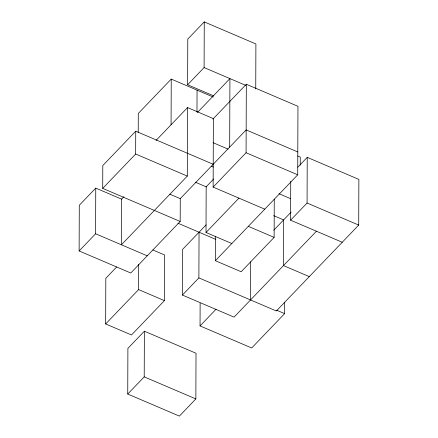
<?xml version="1.0" encoding="UTF-8"?>
<svg xmlns="http://www.w3.org/2000/svg" width="438" height="438" viewBox="0 0 438 438"><rect width="100%" height="100%" fill="white"/><g stroke="black" fill="none" stroke-linecap="round" stroke-linejoin="round"><path stroke-width="0.66" d="M180.264 198.294L180.188 221.469L130.77 273.005L79.125 250.947L79.283 205.285L95.758 188.105L121.89 199.263M79.125 250.947L95.599 233.772L95.758 188.105M180.188 221.469L102.716 188.378L102.799 165.548L135.742 131.186L213.207 164.277M152.906 249.967L164.589 254.954L164.431 300.621L131.482 334.982L105.662 323.95L105.821 278.289L116.645 266.994M127.743 394.041L127.901 348.374L144.376 331.194L196.016 353.252L195.857 398.919L179.388 416.1L127.743 394.041L144.211 376.861L144.376 331.194M102.716 188.378L135.66 154.023L135.742 131.186M138.222 132.539L138.288 113.453L171.236 79.092L213.235 97.033M105.662 323.95L138.605 289.595L138.693 264.377M171.072 124.759L171.236 79.092M316.422 231.226L234.062 317.123L182.416 295.064L182.575 249.403L206.106 224.858M123.932 196.678L121.578 199.131L121.419 244.798L187.305 176.081L187.546 107.578L213.372 118.61L213.131 187.108L264.776 209.167M213.76 95.911L187.628 84.748L187.787 39.081L204.256 21.9L255.901 43.959L255.748 88.941M196.98 111.931L197.056 90.124M182.416 295.064L198.89 277.889L199.049 232.222M284.678 302.204L284.634 313.619L251.691 347.98L200.046 325.921L200.128 303.085M187.628 84.748L204.097 67.567L204.256 21.9M231.833 243.528L206.008 232.496L206.167 186.829L213.7 178.978M274.259 199.208L274.128 237.374L241.185 271.735L215.359 260.709L215.447 236.17M229.682 147.097L229.923 78.594L197.445 112.462M213.131 187.108L246.074 152.747L246.315 84.249L297.96 106.308L297.72 174.806L215.359 260.709M250.531 299.948L250.667 261.776M342.242 242.258L290.597 220.199L290.733 181.348M300.238 165.252L300.265 157.072L297.78 156.01M290.597 220.199L307.071 203.018L307.23 157.351L358.875 179.41L358.717 225.077L276.356 310.975L198.89 277.889M156.016 140.467L187.546 107.578M212.901 119.098L246.315 84.249M206.008 232.496L238.951 198.14M297.818 167.168L307.23 157.351M273.755 230.229L291.166 212.063M200.046 325.921L216.049 309.228M204.097 67.567L245.789 85.372M297.802 151.975L246.156 129.916L180.264 198.633L169.813 194.171M246.074 152.747L297.72 174.806M213.076 142.7L228.006 149.079M307.071 203.018L358.717 225.077M278.951 193.706L290.777 198.753M211.538 166.259L213.405 167.053M135.66 154.023L187.305 176.081M195.277 182.181L206.479 186.966M273.679 215.666L283.638 219.92L283.479 265.587L309.299 276.613M248.302 226.347L274.128 237.374M177.894 223.183L215.846 239.394M276.548 310.164L284.634 313.619M95.599 233.772L147.245 255.83M138.605 289.595L164.431 300.621M144.211 376.861L195.857 398.919"/></g></svg>
